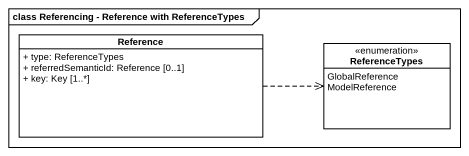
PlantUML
@startuml
mainframe class Referencing - Reference with ReferenceTypes
hide circle
hide empty members
skinparam classAttributeIconSize 0
class Reference {
  + type: ReferenceTypes
  + referredSemanticId: Reference [0..1]
  + key: Key [1..*]
}
enum ReferenceTypes {
  GlobalReference
  ModelReference
}
Reference .right.> ReferenceTypes
@enduml
